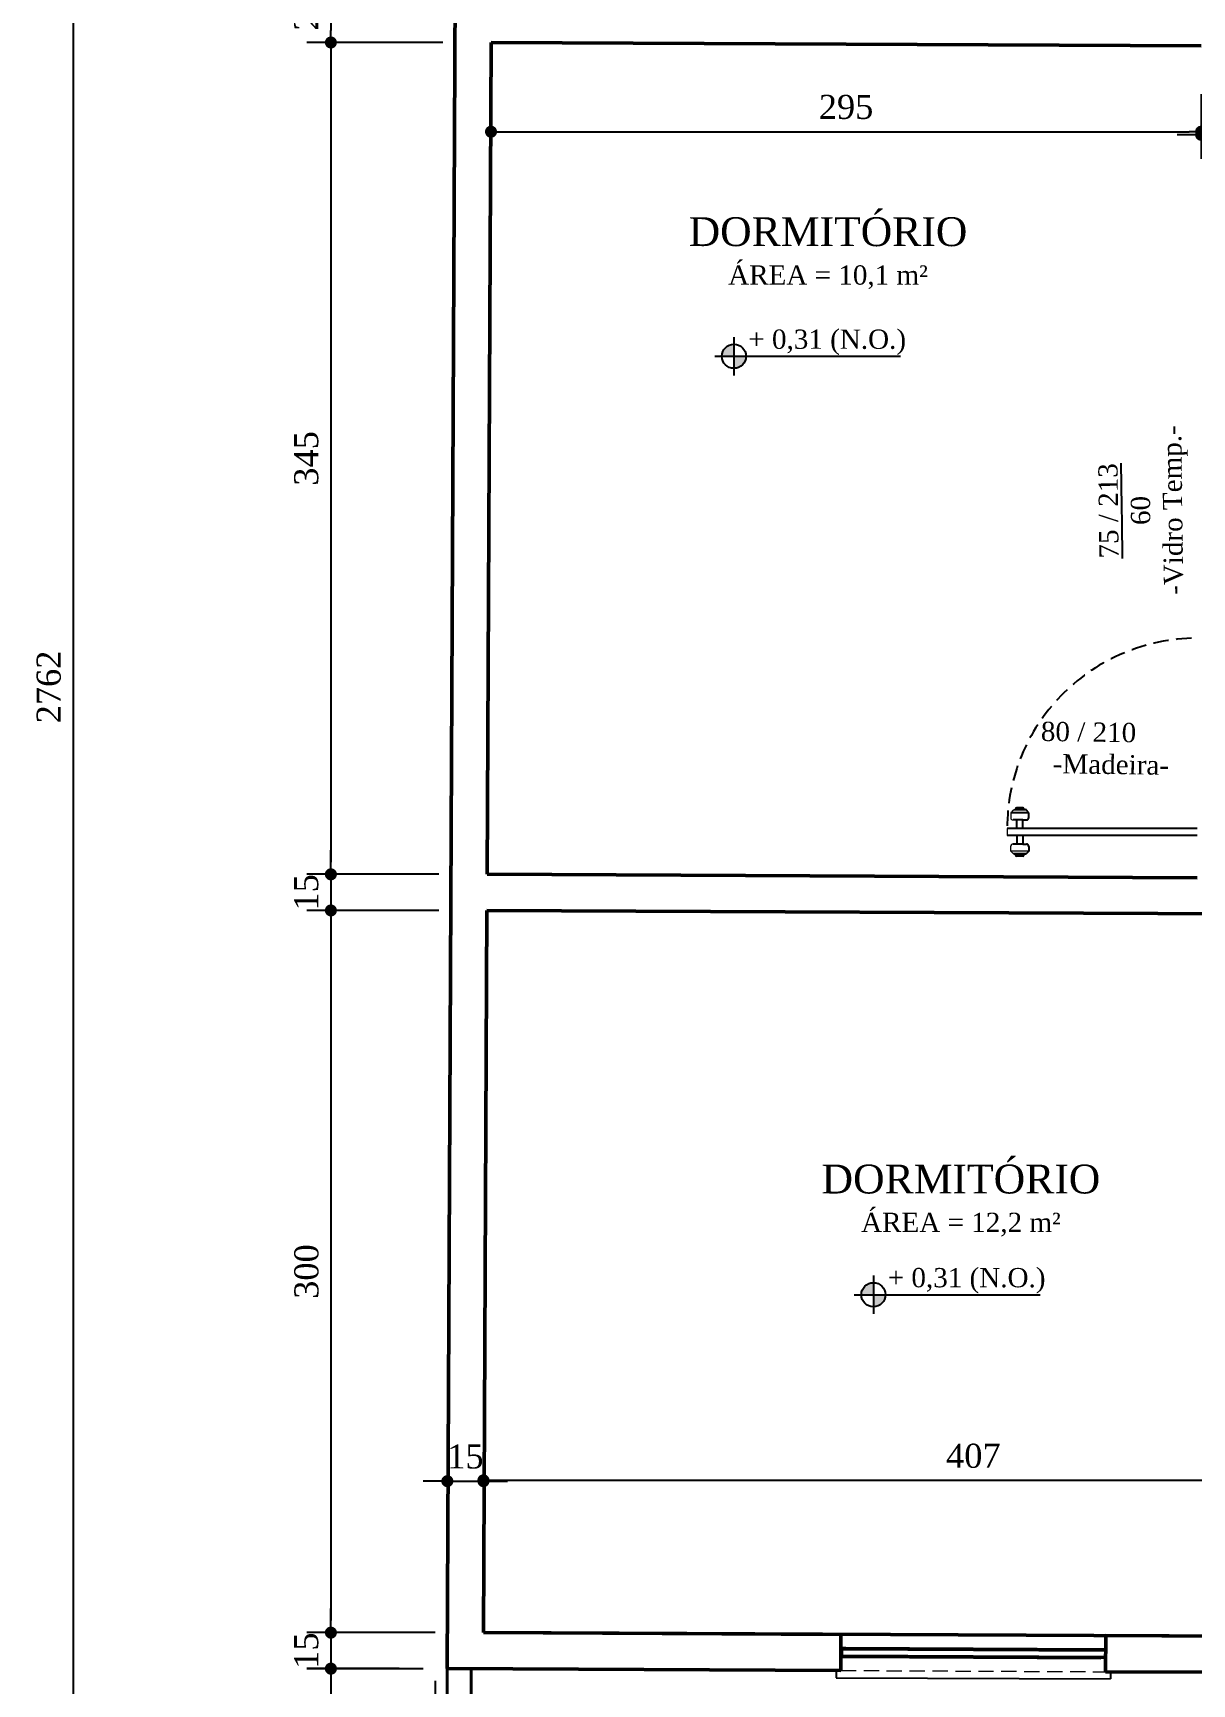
# Model space of a CAD drawing. Header units: millimetres. Extents: x 103208 to 171806, y -164 to 10038.
# Drawn here: x 107344 to 107826, y 5930 to 6616 of the extents above; entities that cross this region are included whole.
import ezdxf

# ---------------------------------------------------------------- set-up
doc = ezdxf.new("R2010")
doc.units = ezdxf.units.MM
doc.linetypes.add('HIDDEN', pattern=[9.525, 6.35, -3.175])
for name, color, linetype in [('ACESSORIOS', 2, 'Continuous'), ('COZINHA', 2, 'Continuous'), ('Hachuria - Moveis', 1, 'Continuous'), ('Piso', 55, 'Continuous'), ('PN010', 1, 'Continuous'), ('PORTAS', 3, 'Continuous'), ('Portas-Cotas', 2, 'Continuous'), ('Portas-Projeção', 55, 'HIDDEN'), ('Texto', 2, 'Continuous')]:
    doc.layers.add(name, color=color, linetype=linetype)
for name, color, linetype, lineweight in [('Hachura', 1, 'Continuous', 9), ('MEDIDAS', 7, 'Continuous', 0), ('Moveis', 1, 'Continuous', 9), ('Parede Baixa', 5, 'Continuous', 50), ('Parede Corte', 4, 'Continuous', 40), ('Portas - Janelas', 2, 'Continuous', 20), ('Projeção Janela', 15, 'HIDDEN', 9)]:
    doc.layers.add(name, color=color, linetype=linetype, lineweight=lineweight)
doc.styles.add('Valéria', font='romantic.ttf', dxfattribs={"height": 10})
doc.dimstyles.new('Cota - 50', dxfattribs={"dimtxt": 10, "dimasz": 5, "dimexe": 10, "dimexo": 20, "dimgap": 5, "dimtad": 1, "dimtxsty": 'Valéria', "dimblk": 'DOT', "dimcen": 0, "dimclrd": 12, "dimclre": 12, "dimclrt": 2, "dimazin": 2, "dimtfac": 1, "dimtix": 1, "dimtmove": 0, "dimatfit": 3, "dimldrblk": 'DOT', "dimfxl": 1, "dimarcsym": 0})

# ---------------------------------------------------------------- blocks, each defined once
blk = doc.blocks.new('_Dot')
at = {"color": 0, "linetype": 'ByBlock', "lineweight": -2}
blk.add_line((-0.5, 0), (-1, 0), dxfattribs=at)
at = {"color": 0, "linetype": 'ByBlock', "const_width": 0.5}
blk.add_lwpolyline([(-0.25, 0, 1), (0.25, 0, 1)], format="xyb", close=True, dxfattribs=at)
blk = doc.blocks.new('*D1096')
at = {"layer": 'Defpoints', "color": 0, "transparency": 16777216}
for p in [(109951.63, 6718.85, 9825), (110050.4, 6581.57), (107511.64, 4963.15, 9825)]:
    blk.add_point(p, dxfattribs=at)
at = {"layer": 'MEDIDAS', "color": 12, "lineweight": -2, "transparency": 16777216}
for p, q in [((109963.31, 6702.61), (110056.24, 6573.45)), ((107614.47, 4828.79), (110046.35, 6578.65)), ((107523.32, 4946.91), (107616.25, 4817.75))]:
    blk.add_line(p, q, dxfattribs=at)
at = {"layer": 'MEDIDAS', "color": 12, "lineweight": -2, "transparency": 16777216, "xscale": 5, "yscale": 5, "zscale": 5}
for p, rotation in [((110050.4, 6581.57), 35.73698977606095), ((107610.41, 4825.87), 215.736989776061)]:
    blk.add_blockref('_Dot', p, dxfattribs=dict(at, rotation=rotation))
at = {"layer": 'MEDIDAS', "color": 2, "transparency": 16777216, "insert": (108824.48, 5711.96), "char_height": 10, "attachment_point": 5, "rotation": 35.73699, "style": 'Valéria'}
blk.add_mtext('3006', dxfattribs=at)
blk = doc.blocks.new('*D1097')
at = {"color": 12, "lineweight": -2, "transparency": 16777216}
for p, q in [((107504.8, 7725.11), (107350.93, 7725.11)), ((107360.93, 7720.11), (107360.93, 4968.15)), ((107491.64, 4963.15), (107350.93, 4963.15))]:
    blk.add_line(p, q, dxfattribs=at)
at = {"layer": 'Defpoints', "color": 0, "transparency": 16777216}
for p in [(107524.8, 7725.11, 9825), (107360.93, 4963.15), (107511.64, 4963.15, 9825)]:
    blk.add_point(p, dxfattribs=at)
at = {"color": 12, "lineweight": -2, "transparency": 16777216, "xscale": 5, "yscale": 5, "zscale": 5}
for p, rotation in [((107360.93, 7725.11), 90), ((107360.93, 4963.15), 270)]:
    blk.add_blockref('_Dot', p, dxfattribs=dict(at, rotation=rotation))
at = {"color": 2, "transparency": 16777216, "insert": (107350.78, 6344.13), "char_height": 10, "width": 46.8935, "attachment_point": 5, "rotation": 90, "style": 'Valéria'}
blk.add_mtext('2762', dxfattribs=at)
blk = doc.blocks.new('*D1125')
at = {"color": 12, "lineweight": -2, "transparency": 16777216}
for p, q in [((107829.49, 6590.42), (107829.49, 6563.51)), ((107844.49, 6590.35), (107844.49, 6563.51)), ((107824.49, 6573.51), (107819.49, 6573.51)), ((107829.49, 6573.51), (107844.49, 6573.51)), ((107849.49, 6573.51), (107854.49, 6573.51))]:
    blk.add_line(p, q, dxfattribs=at)
at = {"layer": 'Defpoints', "color": 0, "transparency": 16777216}
for p in [(107829.49, 6610.42, 9825), (107844.49, 6610.35, 9825), (107844.49, 6573.51)]:
    blk.add_point(p, dxfattribs=at)
at = {"color": 12, "lineweight": -2, "transparency": 16777216, "xscale": 5, "yscale": 5, "zscale": 5}
blk.add_blockref('_Dot', (107829.49, 6573.51), dxfattribs=at)
at = {"color": 12, "lineweight": -2, "transparency": 16777216, "xscale": 5, "yscale": 5, "zscale": 5, "rotation": 180}
blk.add_blockref('_Dot', (107844.49, 6573.51), dxfattribs=at)
at = {"color": 2, "transparency": 16777216, "insert": (107836.99, 6583.7), "char_height": 10, "attachment_point": 5, "style": 'Valéria'}
blk.add_mtext('15', dxfattribs=at)
blk = doc.blocks.new('*D1134')
at = {"color": 12, "lineweight": -2, "transparency": 16777216}
for p, q in [((107534.49, 6591.83), (107534.49, 6564.76)), ((107829.49, 6590.42), (107829.49, 6564.76)), ((107539.49, 6574.76), (107824.49, 6574.76))]:
    blk.add_line(p, q, dxfattribs=at)
at = {"layer": 'Defpoints', "color": 0, "transparency": 16777216}
for p in [(107534.49, 6611.83, 9825), (107829.49, 6610.42, 9825), (107829.49, 6574.76)]:
    blk.add_point(p, dxfattribs=at)
at = {"color": 12, "lineweight": -2, "transparency": 16777216, "xscale": 5, "yscale": 5, "zscale": 5, "rotation": 180}
blk.add_blockref('_Dot', (107534.49, 6574.76), dxfattribs=at)
at = {"color": 12, "lineweight": -2, "transparency": 16777216, "xscale": 5, "yscale": 5, "zscale": 5}
blk.add_blockref('_Dot', (107829.49, 6574.76), dxfattribs=at)
at = {"color": 2, "transparency": 16777216, "insert": (107681.99, 6585.01), "char_height": 10, "attachment_point": 5, "style": 'Valéria'}
blk.add_mtext('295', dxfattribs=at)
blk = doc.blocks.new('*D1156')
at = {"color": 12, "lineweight": -2, "transparency": 16777216}
for p, q in [((107514.61, 6636.83), (107457.97, 6636.83)), ((107467.97, 6631.83), (107467.97, 6616.83)), ((107514.49, 6611.83), (107457.97, 6611.83))]:
    blk.add_line(p, q, dxfattribs=at)
at = {"layer": 'Defpoints', "color": 0, "transparency": 16777216}
for p in [(107534.61, 6636.83, 9825), (107467.97, 6611.83), (107534.49, 6611.83, 9825)]:
    blk.add_point(p, dxfattribs=at)
at = {"color": 12, "lineweight": -2, "transparency": 16777216, "xscale": 5, "yscale": 5, "zscale": 5}
for p, rotation in [((107467.97, 6636.83), 90), ((107467.97, 6611.83), 270)]:
    blk.add_blockref('_Dot', p, dxfattribs=dict(at, rotation=rotation))
at = {"color": 2, "transparency": 16777216, "insert": (107457.77, 6624.33), "char_height": 10, "attachment_point": 5, "rotation": 90, "style": 'Valéria'}
blk.add_mtext('25', dxfattribs=at)
blk = doc.blocks.new('*D1157')
at = {"color": 12, "lineweight": -2, "transparency": 16777216}
for p, q in [((107496.28, 5936.37), (107457.97, 5936.37)), ((107467.97, 5931.37), (107467.97, 4968.15)), ((107491.64, 4963.15), (107457.97, 4963.15))]:
    blk.add_line(p, q, dxfattribs=at)
at = {"layer": 'Defpoints', "color": 0, "transparency": 16777216}
for p in [(107516.28, 5936.37, 9825), (107467.97, 4963.15), (107511.64, 4963.15, 9825)]:
    blk.add_point(p, dxfattribs=at)
at = {"color": 12, "lineweight": -2, "transparency": 16777216, "xscale": 5, "yscale": 5, "zscale": 5}
for p, rotation in [((107467.97, 5936.37), 90), ((107467.97, 4963.15), 270)]:
    blk.add_blockref('_Dot', p, dxfattribs=dict(at, rotation=rotation))
at = {"color": 2, "transparency": 16777216, "insert": (107457.72, 5449.76), "char_height": 10, "attachment_point": 5, "rotation": 90, "style": 'Valéria'}
blk.add_mtext('956', dxfattribs=at)
blk = doc.blocks.new('*D1174')
at = {"color": 12, "lineweight": -2, "transparency": 16777216}
for p, q in [((107514.49, 6611.83), (107457.97, 6611.83)), ((107467.97, 6606.83), (107467.97, 6271.3)), ((107512.85, 6266.3), (107457.97, 6266.3))]:
    blk.add_line(p, q, dxfattribs=at)
at = {"layer": 'Defpoints', "color": 0, "transparency": 16777216}
for p in [(107534.49, 6611.83, 9825), (107467.97, 6266.3), (107532.85, 6266.3, 9825)]:
    blk.add_point(p, dxfattribs=at)
at = {"color": 12, "lineweight": -2, "transparency": 16777216, "xscale": 5, "yscale": 5, "zscale": 5}
for p, rotation in [((107467.97, 6611.83), 90), ((107467.97, 6266.3), 270)]:
    blk.add_blockref('_Dot', p, dxfattribs=dict(at, rotation=rotation))
at = {"color": 2, "transparency": 16777216, "insert": (107457.77, 6439.06), "char_height": 10, "attachment_point": 5, "rotation": 90, "style": 'Valéria'}
blk.add_mtext('345', dxfattribs=at)
blk = doc.blocks.new('*D1175')
at = {"color": 12, "lineweight": -2, "transparency": 16777216}
for p, q in [((107467.97, 6271.3), (107467.97, 6276.3)), ((107512.85, 6266.3), (107457.97, 6266.3)), ((107467.97, 6266.3), (107467.97, 6251.3)), ((107512.78, 6251.3), (107457.97, 6251.3)), ((107467.97, 6246.3), (107467.97, 6241.3))]:
    blk.add_line(p, q, dxfattribs=at)
at = {"layer": 'Defpoints', "color": 0, "transparency": 16777216}
for p in [(107532.85, 6266.3, 9825), (107467.97, 6251.3), (107532.78, 6251.3, 9825)]:
    blk.add_point(p, dxfattribs=at)
at = {"color": 12, "lineweight": -2, "transparency": 16777216, "xscale": 5, "yscale": 5, "zscale": 5}
for p, rotation in [((107467.97, 6266.3), 270), ((107467.97, 6251.3), 90)]:
    blk.add_blockref('_Dot', p, dxfattribs=dict(at, rotation=rotation))
at = {"color": 2, "transparency": 16777216, "insert": (107457.77, 6258.8), "char_height": 10, "attachment_point": 5, "rotation": 90, "style": 'Valéria'}
blk.add_mtext('15', dxfattribs=at)
blk = doc.blocks.new('*D1176')
at = {"color": 12, "lineweight": -2, "transparency": 16777216}
for p, q in [((107512.78, 6251.3), (107457.97, 6251.3)), ((107467.97, 6246.3), (107467.97, 5956.3)), ((107511.35, 5951.3), (107457.97, 5951.3))]:
    blk.add_line(p, q, dxfattribs=at)
at = {"layer": 'Defpoints', "color": 0, "transparency": 16777216}
for p in [(107532.78, 6251.3, 9825), (107467.97, 5951.3), (107531.35, 5951.3, 9825)]:
    blk.add_point(p, dxfattribs=at)
at = {"color": 12, "lineweight": -2, "transparency": 16777216, "xscale": 5, "yscale": 5, "zscale": 5}
for p, rotation in [((107467.97, 6251.3), 90), ((107467.97, 5951.3), 270)]:
    blk.add_blockref('_Dot', p, dxfattribs=dict(at, rotation=rotation))
at = {"color": 2, "transparency": 16777216, "insert": (107457.85, 6101.3), "char_height": 10, "attachment_point": 5, "rotation": 90, "style": 'Valéria'}
blk.add_mtext('300', dxfattribs=at)
blk = doc.blocks.new('*D1177')
at = {"color": 12, "lineweight": -2, "transparency": 16777216}
for p, q in [((107467.97, 5956.3), (107467.97, 5961.3)), ((107511.35, 5951.3), (107457.97, 5951.3)), ((107467.97, 5951.3), (107467.97, 5936.33)), ((107506.28, 5936.33), (107457.97, 5936.33)), ((107467.97, 5931.33), (107467.97, 5926.33))]:
    blk.add_line(p, q, dxfattribs=at)
at = {"layer": 'Defpoints', "color": 0, "transparency": 16777216}
for p in [(107531.35, 5951.3, 9825), (107467.97, 5936.33), (107526.28, 5936.33, 9825)]:
    blk.add_point(p, dxfattribs=at)
at = {"color": 12, "lineweight": -2, "transparency": 16777216, "xscale": 5, "yscale": 5, "zscale": 5}
for p, rotation in [((107467.97, 5951.3), 270), ((107467.97, 5936.33), 90)]:
    blk.add_blockref('_Dot', p, dxfattribs=dict(at, rotation=rotation))
at = {"color": 2, "transparency": 16777216, "insert": (107457.77, 5943.82), "char_height": 10, "attachment_point": 5, "rotation": 90, "style": 'Valéria'}
blk.add_mtext('15', dxfattribs=at)
blk = doc.blocks.new('*D1220')
at = {"color": 12, "lineweight": -2, "transparency": 16777216}
for p, q in [((107516.35, 5971.73), (107516.35, 6024.23)), ((107531.35, 5971.66), (107531.35, 6024.23)), ((107511.35, 6014.23), (107506.35, 6014.23)), ((107516.35, 6014.23), (107531.35, 6014.23)), ((107536.35, 6014.23), (107541.35, 6014.23))]:
    blk.add_line(p, q, dxfattribs=at)
at = {"layer": 'Defpoints', "color": 0, "transparency": 16777216}
for p in [(107531.35, 6014.23), (107516.35, 5951.73, 9825), (107531.35, 5951.66, 9825)]:
    blk.add_point(p, dxfattribs=at)
at = {"color": 12, "lineweight": -2, "transparency": 16777216, "xscale": 5, "yscale": 5, "zscale": 5}
blk.add_blockref('_Dot', (107516.35, 6014.23), dxfattribs=at)
at = {"color": 12, "lineweight": -2, "transparency": 16777216, "xscale": 5, "yscale": 5, "zscale": 5, "rotation": 180}
blk.add_blockref('_Dot', (107531.35, 6014.23), dxfattribs=at)
at = {"color": 2, "transparency": 16777216, "insert": (107523.85, 6024.43), "char_height": 10, "attachment_point": 5, "style": 'Valéria'}
blk.add_mtext('15', dxfattribs=at)
blk = doc.blocks.new('*D1221')
at = {"color": 12, "lineweight": -2, "transparency": 16777216}
for p, q in [((107531.35, 5972.01), (107531.35, 6024.59)), ((107938.41, 5969.36), (107938.41, 6024.59)), ((107536.35, 6014.59), (107933.41, 6014.59))]:
    blk.add_line(p, q, dxfattribs=at)
at = {"layer": 'Defpoints', "color": 0, "transparency": 16777216}
for p in [(107938.41, 6014.59), (107531.35, 5952.01, 9825), (107938.41, 5949.36, 9825)]:
    blk.add_point(p, dxfattribs=at)
at = {"color": 12, "lineweight": -2, "transparency": 16777216, "xscale": 5, "yscale": 5, "zscale": 5, "rotation": 180}
blk.add_blockref('_Dot', (107531.35, 6014.59), dxfattribs=at)
at = {"color": 12, "lineweight": -2, "transparency": 16777216, "xscale": 5, "yscale": 5, "zscale": 5}
blk.add_blockref('_Dot', (107938.41, 6014.59), dxfattribs=at)
at = {"color": 2, "transparency": 16777216, "insert": (107734.88, 6024.7), "char_height": 10, "attachment_point": 5, "style": 'Valéria'}
blk.add_mtext('407', dxfattribs=at)
blk = doc.blocks.new('*D1333')
at = {"color": 12, "lineweight": -2, "transparency": 16777216}
for p, q in [((108516.5, 5961.92), (108516.5, 5879.25)), ((107511.35, 5931.3), (107511.35, 5879.25)), ((108511.5, 5889.25), (107516.35, 5889.25))]:
    blk.add_line(p, q, dxfattribs=at)
at = {"layer": 'Defpoints', "color": 0, "transparency": 16777216}
for p in [(108516.5, 5981.92, 9825), (107511.35, 5951.3), (107511.35, 5889.25)]:
    blk.add_point(p, dxfattribs=at)
at = {"color": 12, "lineweight": -2, "transparency": 16777216, "xscale": 5, "yscale": 5, "zscale": 5, "rotation": 180}
blk.add_blockref('_Dot', (107511.35, 5889.25), dxfattribs=at)
at = {"color": 12, "lineweight": -2, "transparency": 16777216, "xscale": 5, "yscale": 5, "zscale": 5}
blk.add_blockref('_Dot', (108516.5, 5889.25), dxfattribs=at)
at = {"color": 2, "transparency": 16777216, "insert": (108013.93, 5900.39), "char_height": 10, "attachment_point": 5, "style": 'Valéria'}
blk.add_mtext('1005,16', dxfattribs=at)

msp = doc.modelspace()

# ---------------------------------------------------------------- hatches: boundary and pattern name
at = {"layer": 'Portas - Janelas'}
h = msp.add_hatch(color=256, dxfattribs=at)
edge = h.paths.add_edge_path()
edge.add_arc((107635.41918, 6481.48509), 5, 90, 180)
edge.add_line((107630.41918, 6481.48509), (107635.41918, 6481.48509))
edge.add_line((107635.41918, 6481.48509), (107635.41918, 6486.48509))
edge = h.paths.add_edge_path()
edge.add_arc((107635.41918, 6481.48509), 5, 270, 360)
edge.add_line((107640.41918, 6481.48509), (107635.41918, 6481.48509))
edge.add_line((107635.41918, 6481.48509), (107635.41918, 6476.48509))
h = msp.add_hatch(color=256, dxfattribs=at)
edge = h.paths.add_edge_path()
edge.add_arc((107693.34249, 6091.66725), 5, 90, 180)
edge.add_line((107688.34249, 6091.66725), (107693.34249, 6091.66725))
edge.add_line((107693.34249, 6091.66725), (107693.34249, 6096.66725))
edge = h.paths.add_edge_path()
edge.add_arc((107693.34249, 6091.66725), 5, 270, 360)
edge.add_line((107698.34249, 6091.66725), (107693.34249, 6091.66725))
edge.add_line((107693.34249, 6091.66725), (107693.34249, 6086.66725))

# ---------------------------------------------------------------- linework, layer by layer
at = {"layer": 'ACESSORIOS'}
for p, q in [((107679.88071, 5950.59524, 9825), (107789.87946, 5950.07093, 9825)), ((107677.84427, 5932.55334, 9825), (107791.80401, 5932.08507, 9825)), ((107791.80795, 5935.06157, 9825), (107791.80398, 5932.06214, 9825))]:
    msp.add_line(p, q, dxfattribs=at)
at = {"layer": 'COZINHA'}
msp.add_line((107677.8483, 5935.60476, 9825), (107677.84427, 5932.55334, 9825), dxfattribs=at)
at = {"layer": 'Hachura'}
for p, q in [((107680.35907, 5944.10306, 9825), (107789.38106, 5943.55371, 9825)), ((107680.35925, 5942.10307, 9825), (107789.38124, 5941.55373, 9825)), ((107789.85325, 5944.57099, 9825), (107787.88096, 5944.57081, 9825)), ((107789.38101, 5944.07095, 9825), (107787.88101, 5944.07081, 9825)), ((107789.38128, 5941.07095, 9825), (107787.88128, 5941.07081, 9825)), ((107789.83418, 5940.57099, 9825), (107787.88133, 5940.57081, 9825)), ((107789.38101, 5944.07095, 9825), (107789.38128, 5941.07095, 9825))]:
    msp.add_line(p, q, dxfattribs=at)
at = {"layer": 'Hachuria - Moveis'}
for p, q in [((107679.83543, 5941.09532, 9825), (107681.85934, 5941.09551, 9825)), ((107679.8545, 5945.09532, 9825), (107681.85897, 5945.09551, 9825)), ((107680.35902, 5944.59537, 9825), (107681.85902, 5944.59551, 9825)), ((107680.35902, 5944.59537, 9825), (107680.3593, 5941.59537, 9825)), ((107680.3593, 5941.59537, 9825), (107681.8593, 5941.59551, 9825))]:
    msp.add_line(p, q, dxfattribs=at)
for centre in [(107635.41918, 6481.48509), (107693.34249, 6091.66725)]:
    msp.add_circle(centre, 5, dxfattribs=at)
at = {"layer": 'Moveis'}
for p, q in [((107681.85902, 5944.59551, 9825), (107681.85897, 5945.09551, 9825)), ((107681.85934, 5941.09551, 9825), (107681.8593, 5941.59551, 9825)), ((107787.88101, 5944.07081, 9825), (107787.88096, 5944.57081, 9825)), ((107787.88133, 5940.57081, 9825), (107787.88128, 5941.07081, 9825))]:
    msp.add_line(p, q, dxfattribs=at)
at = {"layer": 'Parede Baixa'}
for p, q in [((107522.42757, 7227.11133, 9825), (107516.27527, 5936.3749, 9825)), ((107534.495, 6611.82973, 9825), (107532.84803, 6266.29965, 9825)), ((107829.49165, 6610.42362, 9825), (107534.495, 6611.82973, 9825)), ((107827.84468, 6264.89355, 9825), (107532.84803, 6266.29965, 9825)), ((107532.77653, 6251.29982, 9825), (107531.3466, 5951.30323, 9825)), ((107842.77301, 6249.82222, 9825), (107532.77653, 6251.29982, 9825)), ((107841.34308, 5949.82563, 9825), (107531.3466, 5951.30323, 9825)), ((107679.88071, 5950.59524, 9825), (107531.3466, 5951.30323, 9825)), ((107679.88071, 5950.59524, 9825), (107679.80922, 5935.59541, 9825)), ((107789.87946, 5950.07093, 9825), (107789.80797, 5935.0711, 9825)), ((107938.41358, 5949.36294, 9825), (107789.87946, 5950.07093, 9825)), ((107679.80922, 5935.59541, 9825), (107516.27527, 5936.3749, 9825)), ((107679.80922, 5935.59541, 9825), (107516.27527, 5936.3749, 9825)), ((107953.34192, 5934.29162, 9825), (107789.80797, 5935.0711, 9825))]:
    msp.add_line(p, q, dxfattribs=at)
at = {"layer": 'Parede Corte', "elevation": 9825}
for points in [[(107541.73996, 4984.8063), (107511.63637, 4963.1452), (107516.27527, 5936.3749)], [(107521.72982, 4982.72769), (107526.27516, 5936.32723)]]:
    msp.add_lwpolyline(points, dxfattribs=at)
at = {"layer": 'Piso'}
for p, q in [((107681.85897, 5945.09551, 9825), (107787.88096, 5944.57081, 9825)), ((107681.85902, 5944.59551, 9825), (107787.88101, 5944.07081, 9825)), ((107681.8593, 5941.59551, 9825), (107787.88128, 5941.07081, 9825)), ((107681.85934, 5941.09551, 9825), (107787.88133, 5940.57081, 9825))]:
    msp.add_line(p, q, dxfattribs=at)
at = {"layer": 'PN010'}
for p, q in [((107635.41918, 6489.48509), (107635.41918, 6473.48509)), ((107627.41918, 6481.48509), (107704.64893, 6481.48509)), ((107693.34249, 6099.66725), (107693.34249, 6083.66725)), ((107685.34249, 6091.66725), (107762.57224, 6091.66725))]:
    msp.add_line(p, q, dxfattribs=at)
at = {"layer": 'PORTAS', "color": 2, "linetype": 'Continuous'}
for p, q in [((107757.91617, 6291.89338, 9825), (107750.41617, 6291.89338, 9825)), ((107752.91617, 6288.89338, 9825), (107751.41617, 6288.89338, 9825)), ((107755.91617, 6293.39338, 9825), (107752.41617, 6293.39338, 9825)), ((107755.41617, 6293.89338, 9825), (107752.91617, 6293.89338, 9825)), ((107752.91617, 6285.39338, 9825), (107752.91617, 6288.89338, 9825)), ((107755.41617, 6288.89338, 9825), (107752.91617, 6288.89338, 9825)), ((107755.41617, 6285.39338, 9825), (107755.41617, 6288.89338, 9825)), ((107755.41617, 6288.89338, 9825), (107756.91617, 6288.89338, 9825)), ((107756.76973, 6293.03982, 9825), (107755.91617, 6293.39338, 9825)), ((107757.91617, 6291.89338, 9825), (107756.76973, 6293.03982, 9825)), ((107757.91617, 6289.89338, 9825), (107757.91617, 6291.89338, 9825)), ((107827.91617, 6285.39338, 9825), (107748.91617, 6285.39338, 9825)), ((107827.91617, 6282.39338, 9825), (107748.91617, 6282.39338, 9825)), ((107752.91617, 6282.39338, 9825), (107752.91617, 6278.89338, 9825)), ((107755.41617, 6282.39338, 9825), (107755.41617, 6278.89338, 9825)), ((107752.91617, 6278.89338, 9825), (107751.41617, 6278.89338, 9825)), ((107755.41617, 6278.89338, 9825), (107752.91617, 6278.89338, 9825)), ((107755.41617, 6278.89338, 9825), (107756.91617, 6278.89338, 9825)), ((107757.91617, 6275.89338, 9825), (107756.76973, 6274.74693, 9825)), ((107757.84829, 6275.82549, 9825), (107757.7804, 6275.89338, 9825)), ((107757.91617, 6277.89338, 9825), (107757.91617, 6275.89338, 9825)), ((107755.91617, 6274.39338, 9825), (107752.41617, 6274.39338, 9825)), ((107755.41617, 6273.89338, 9825), (107752.91617, 6273.89338, 9825)), ((107756.76973, 6274.74693, 9825), (107755.91617, 6274.39338, 9825))]:
    msp.add_line(p, q, dxfattribs=at)
for centre, radius, start, end in [((107752.91617, 6293.39338, 9825), 0.5, 90, 180), ((107755.41617, 6293.39338, 9825), 0.5, 0, 90), ((107756.91617, 6289.89338, 9825), 1, 270, 0), ((107756.91617, 6277.89338, 9825), 1, 0, 90), ((107752.91617, 6274.39338, 9825), 0.5, 180, 270), ((107755.41617, 6274.39338, 9825), 0.5, 270, 0)]:
    msp.add_arc(centre, radius, start, end, dxfattribs=at)
at = {"layer": 'Portas - Janelas'}
for p, q in [((107751.41617, 6292.89338, 9825), (107750.41617, 6291.89338, 9825)), ((107750.41617, 6291.89338, 9825), (107750.41617, 6289.76379, 9825)), ((107751.56262, 6293.03982, 9825), (107751.41617, 6292.89338, 9825)), ((107748.91617, 6285.39338, 9825), (107748.91617, 6282.39338, 9825)), ((107750.41617, 6275.89338, 9825), (107750.41617, 6277.97344, 9825)), ((107751.41617, 6274.89338, 9825), (107750.41617, 6275.89338, 9825)), ((107751.56262, 6274.74693, 9825), (107751.41617, 6274.89338, 9825))]:
    msp.add_line(p, q, dxfattribs=at)
at = {"layer": 'Portas - Janelas', "color": 2, "linetype": 'Continuous'}
for p, q in [((107756.91617, 6292.89338, 9825), (107751.41617, 6292.89338, 9825)), ((107751.56262, 6293.03982, 9825), (107752.41617, 6293.39338, 9825)), ((107757.91617, 6275.89338, 9825), (107750.41617, 6275.89338, 9825)), ((107756.91617, 6274.89338, 9825), (107751.41617, 6274.89338, 9825)), ((107751.56262, 6274.74693, 9825), (107752.41617, 6274.39338, 9825))]:
    msp.add_line(p, q, dxfattribs=at)
at = {"layer": 'Portas - Janelas'}
for centre, radius, start, end in [((107751.33217, 6289.80652, 9825), 0.917, 182.6710001, 275.25582604), ((107751.40047, 6277.90696, 9825), 0.98654, 89.08815212, 176.13605368)]:
    msp.add_arc(centre, radius, start, end, dxfattribs=at)
at = {"layer": 'Portas-Projeção'}
msp.add_arc((107827.91617, 6285.39338, 9825), 79, 91.75221557, 180, dxfattribs=at)
at = {"layer": 'Projeção Janela'}
msp.add_line((107679.80922, 5935.59541, 9825), (107789.80797, 5935.0711, 9825), dxfattribs=at)

# ---------------------------------------------------------------- texts
at = {"layer": 'Portas-Cotas', "char_height": 12, "attachment_point": 2, "style": 'Valéria'}
for s, insert in [('DORMITÓRIO\\P{\\H0.6667x;ÁREA = 10,1 m²}', (107674.49784, 6539.25823)), ('DORMITÓRIO\\P{\\H0.6667x;ÁREA = 12,2 m²}', (107729.7198, 6145.72988))]:
    msp.add_mtext(s, dxfattribs=dict(at, insert=insert))
at = {"layer": 'Portas-Cotas', "insert": (107787.89965, 6342.21763), "char_height": 8, "attachment_point": 1, "rotation": 90.69731167, "style": 'Valéria'}
msp.add_mtext_dynamic_manual_height_columns('\\pxqc;{\\L75 / 213\\P}60\\P-Vidro Temp.-', width=150, gutter_width=50, heights=[0], dxfattribs=at)
at = {"layer": 'Portas-Cotas', "insert": (107792.10949, 6318.56597), "char_height": 8, "attachment_point": 5, "rotation": 359.19859743, "style": 'Valéria'}
msp.add_mtext('\\pxi-2.3669;80 / 210\\P\\pi0;-Madeira-', dxfattribs=at)
at = {"layer": 'Texto', "char_height": 8, "attachment_point": 1, "style": 'Valéria'}
for insert in [(107641.38266, 6492.5916), (107699.30597, 6102.77376)]:
    msp.add_mtext('+ 0,31 (N.O.)', dxfattribs=dict(at, insert=insert))

# ---------------------------------------------------------------- dimensions: what is measured, and where the dimension line sits
for base, p1, p2, text, picture, middle in [((107360.928, 4963.1452), (107524.80129, 7725.11111, 9825), (107511.63637, 4963.1452, 9825), '2762', '*D1097', (107350.78007, 6344.12815)), ((107467.96502, 6266.29965), (107534.495, 6611.82973, 9825), (107532.84803, 6266.29965, 9825), '345', '*D1174', (107457.77271, 6439.06469))]:
    dim = msp.add_linear_dim(base=base, p1=p1, p2=p2, angle=90, text=text, dimstyle='Cota - 50')
    dim.commit()
    dim.dimension.update_dxf_attribs({"geometry": picture, "text_midpoint": middle})
for base, p1, p2, picture, middle in [((107467.96685, 6611.82973), (107534.61416, 6636.82944, 9825), (107534.495, 6611.82973, 9825), '*D1156', (107457.77454, 6624.32958)), ((107467.96502, 6251.29982), (107532.84803, 6266.29965, 9825), (107532.77653, 6251.29982, 9825), '*D1175', (107457.77271, 6258.79974)), ((107467.96502, 5951.30323), (107532.77653, 6251.29982, 9825), (107531.3466, 5951.30323, 9825), '*D1176', (107457.85408, 6101.30152))]:
    dim = msp.add_linear_dim(base=base, p1=p1, p2=p2, angle=90, dimstyle='Cota - 50', override={"dimtmove": 1})
    dim.commit()
    dim.dimension.update_dxf_attribs({"geometry": picture, "text_midpoint": middle})
for base, p1, p2, picture, middle in [((107829.49165, 6574.7578), (107534.495, 6611.82973, 9825), (107829.49165, 6610.42362, 9825), '*D1134', (107681.99332, 6585.00928)), ((107531.34828, 6014.23354), (107516.34845, 5951.72761, 9825), (107531.34828, 5951.65611, 9825), '*D1220', (107523.84836, 6024.42585)), ((107511.3466, 5889.24722), (108516.50374, 5981.92478, 9825), (107511.3466, 5951.30323), '*D1333', (108013.92517, 5900.39367))]:
    dim = msp.add_linear_dim(base=base, p1=p1, p2=p2, dimstyle='Cota - 50')
    dim.commit()
    dim.dimension.update_dxf_attribs({"geometry": picture, "text_midpoint": middle})
dim = msp.add_linear_dim(base=(107844.49148, 6573.5078), p1=(107829.49165, 6610.42362, 9825), p2=(107844.49148, 6610.35213, 9825), dimstyle='Cota - 50', override={"dimtmove": 1})
dim.commit()
dim.dimension.update_dxf_attribs({"geometry": '*D1125', "text_midpoint": (107836.99156, 6583.70011)})
dim = msp.add_linear_dim(base=(107938.41358, 6014.59037), p1=(107531.34998, 5952.01294, 9825), p2=(107938.41358, 5949.36294, 9825), text='407', dimstyle='Cota - 50', override={"dimtmove": 1})
dim.commit()
dim.dimension.update_dxf_attribs({"geometry": '*D1221', "text_midpoint": (107734.88178, 6024.70132)})
for base, p1, p2, text, picture, middle in [((107467.96502, 5936.32723), (107531.3466, 5951.30323, 9825), (107526.27516, 5936.32723, 9825), '15', '*D1177', (107457.77271, 5943.81523)), ((107467.96685, 4963.1452), (107516.27527, 5936.3749, 9825), (107511.63637, 4963.1452, 9825), '956', '*D1157', (107457.71537, 5449.76005))]:
    dim = msp.add_linear_dim(base=base, p1=p1, p2=p2, angle=90, text=text, dimstyle='Cota - 50', override={"dimtmove": 1})
    dim.commit()
    dim.dimension.update_dxf_attribs({"geometry": picture, "text_midpoint": middle})
at = {"layer": 'MEDIDAS'}
dim = msp.add_aligned_dim(p1=(107511.63637, 4963.1452, 9825), p2=(109951.62649, 6718.84569, 9825), distance=-169.12081, dimstyle='Cota - 50', dxfattribs=at)
dim.commit()
dim.dimension.update_dxf_attribs({"geometry": '*D1096', "text_midpoint": (108824.48199, 5711.9561)})

doc.saveas('drawing.dxf')
